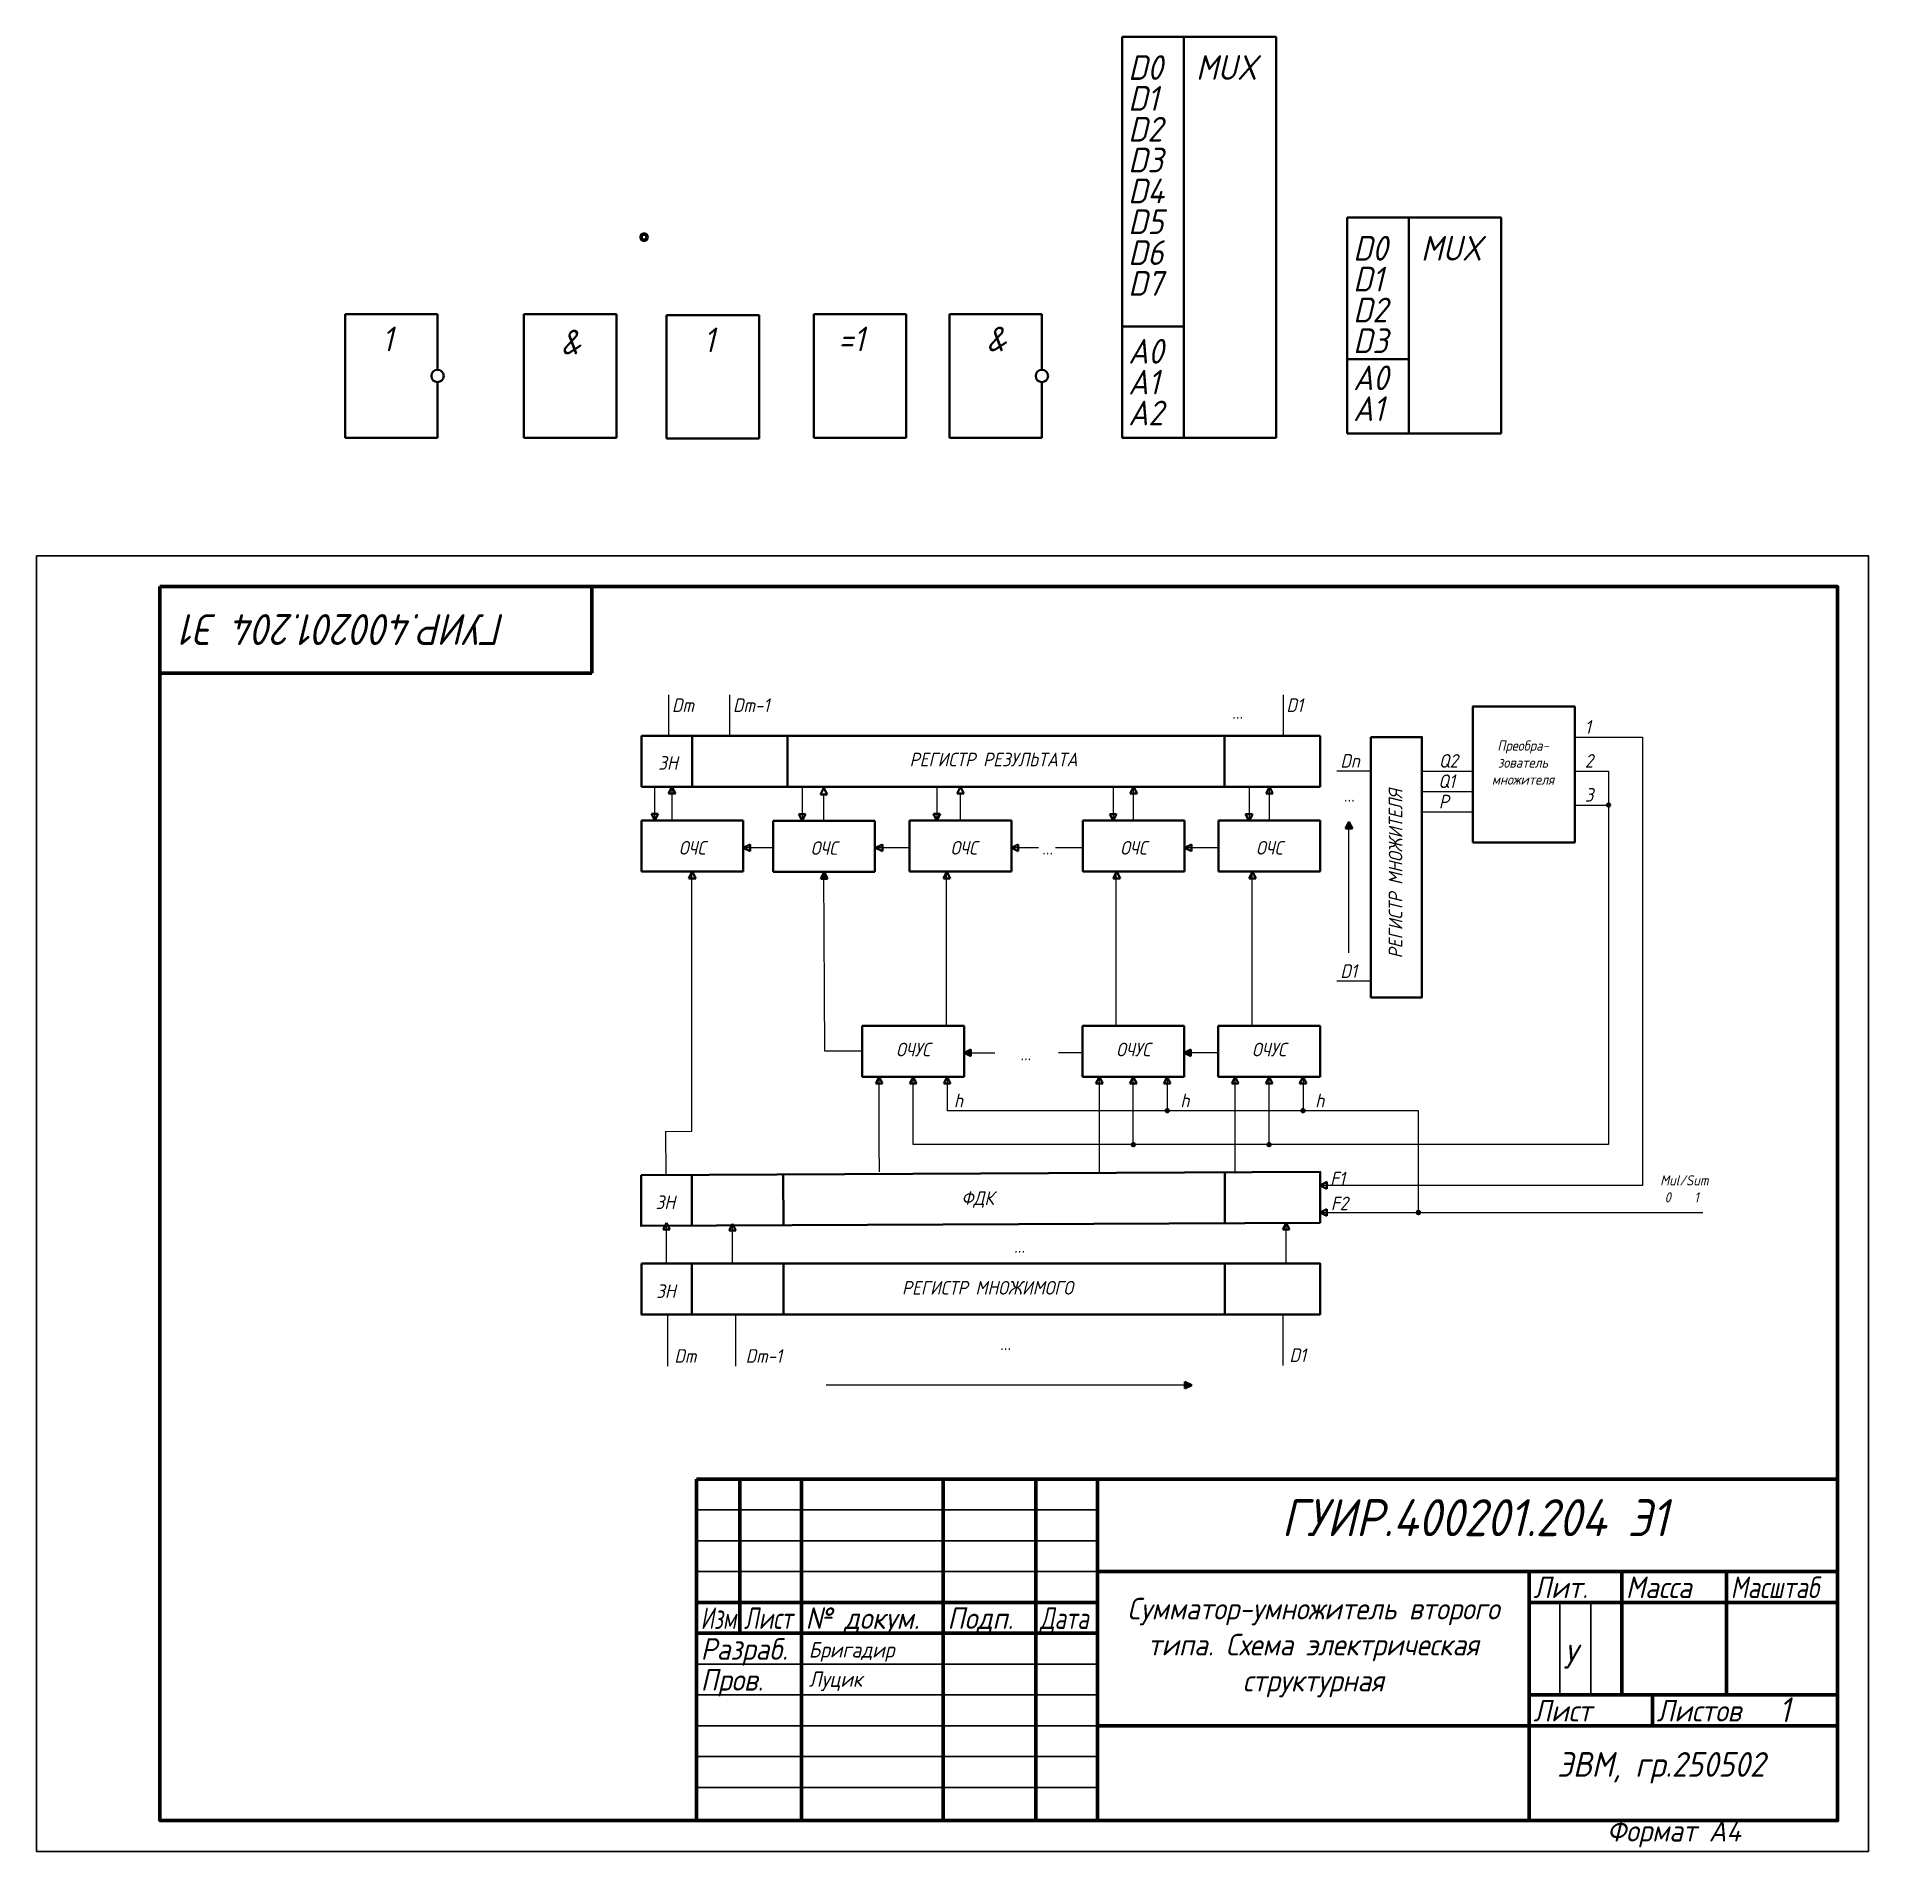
# Model space of a CAD drawing. Header units: millimetres. Extents: x 0 to 297, y 0 to 294.
import ezdxf

# ---------------------------------------------------------------- set-up
doc = ezdxf.new("R2010")
doc.units = ezdxf.units.MM
doc.header["$LTSCALE"] = 0.5
doc.layers.get('0').update_dxf_attribs({"lineweight": 60})
doc.layers.get('Defpoints').update_dxf_attribs({"color": 5})
doc.layers.add('4-текст', color=7, linetype='Continuous', true_color=0x00ad00)
doc.layers.add('провода', color=122, linetype='Continuous', lineweight=15)
doc.layers.add('фигуры', color=7, linetype='Continuous', lineweight=40)
doc.styles.get("Standard").update_dxf_attribs({"font": 'isocpeui.ttf', "width": 0.9})

msp = doc.modelspace()

# ---------------------------------------------------------------- hatches: boundary and pattern name
at = {"layer": 'провода', "true_color": 0x000000}
h = msp.add_hatch(color=18, dxfattribs=at)
h.dxf.hatch_style = 1
h.paths.add_polyline_path([(212.23, 165.8), (212.78, 165.8), (212.78, 166.9), (212.78, 166.9)])
h.paths.add_polyline_path([(212.78, 165.8), (213.33, 165.8), (212.78, 166.9)])
at = {"layer": 'фигуры', "true_color": 0x000000}
h = msp.add_hatch(color=18, dxfattribs=at)
h.dxf.hatch_style = 1
h.paths.add_polyline_path([(100.8, 168.17), (100.25, 168.17), (100.25, 167.07)])
h.paths.add_polyline_path([(100.25, 168.17), (99.7, 168.17), (100.25, 167.07)])
h.paths.add_polyline_path([(103.01, 172.57), (103.01, 171.47), (103.56, 171.47)])
h.paths.add_polyline_path([(103.01, 172.57), (102.46, 171.47), (103.01, 171.47)])
at = {"layer": 'фигуры'}
h = msp.add_hatch(color=256, dxfattribs=at)
h.dxf.hatch_style = 1
h.paths.add_polyline_path([(254.88, 169.88), (254.88, 169.33, 0.414214), (255.16, 169.6, 0.414214)])
h.paths.add_polyline_path([(254.88, 169.88, 0.414214), (254.61, 169.6), (254.88, 169.6)])
h.paths.add_polyline_path([(254.88, 169.6), (254.61, 169.6, 0.414214), (254.88, 169.33)])
at = {"layer": 'фигуры', "true_color": 0x000000}
h = msp.add_hatch(color=18, dxfattribs=at)
h.dxf.hatch_style = 1
h.paths.add_polyline_path([(127.68, 157.66), (128.23, 157.66), (127.68, 158.76), (127.67, 158.74)])
h.paths.add_polyline_path([(127.13, 157.66), (127.68, 157.66), (127.67, 158.74)])
at = {"layer": 'фигуры'}
h = msp.add_hatch(color=256, dxfattribs=at)
h.dxf.hatch_style = 1
h.paths.add_polyline_path([(151.48, 129.42), (150.38, 129.42), (151.48, 128.87)])
h.paths.add_polyline_path([(151.48, 129.97), (150.38, 129.42), (151.48, 129.42)])
h = msp.add_hatch(color=256, dxfattribs=at)
h.dxf.hatch_style = 1
h.paths.add_polyline_path([(187.17, 129.42), (186.07, 129.42), (187.17, 128.87)])
h.paths.add_polyline_path([(187.17, 129.97), (186.07, 129.42), (187.17, 129.42)])
h = msp.add_hatch(color=256, dxfattribs=at)
h.dxf.hatch_style = 1
h.paths.add_polyline_path([(224.06, 103.82), (224.06, 103.55), (224.33, 103.55, 0.40438)])
h.paths.add_polyline_path([(224.06, 103.82, 0.424713), (223.78, 103.55, 0.000506), (223.78, 103.55), (224.06, 103.55)])
h.paths.add_polyline_path([(224.33, 103.55), (224.06, 103.55), (223.78, 103.55, 0.997978)])

# ---------------------------------------------------------------- linework, layer by layer
for p, q in [((90, 191), (90, 205)), ((20, 191), (90, 191)), ((242, 45.35), (242, 40.35))]:
    msp.add_line(p, q)
at = {"lineweight": 60}
for p, q in [((292, 60.35), (107, 60.35)), ((107, 5.35), (107, 60.35)), ((114, 60.35), (114, 35.35)), ((124, 5.35), (124, 60.35)), ((147, 60.35), (147, 5.35)), ((162, 5.35), (162, 60.35)), ((172, 60.35), (172, 5.35)), ((172, 45.35), (292, 45.35)), ((242, 5.35), (242, 45.35)), ((257, 45.35), (257, 25.35)), ((274, 25.35), (274, 45.35)), ((107, 40.35), (172, 40.35)), ((242, 40.35), (292, 40.35)), ((107, 35.35), (172, 35.35)), ((242, 25.35), (292, 25.35)), ((262, 20.35), (262, 25.35)), ((172, 20.35), (292, 20.35))]:
    msp.add_line(p, q, dxfattribs=at)
at = {"lineweight": -3}
for p, q in [((107, 55.35), (172, 55.35)), ((107, 50.35), (172, 50.35)), ((107, 45.35), (172, 45.35)), ((247, 25.35), (247, 40.35)), ((252, 40.35), (252, 25.35)), ((107, 30.35), (172, 30.35)), ((107, 25.35), (172, 25.35)), ((107, 20.35), (172, 20.35)), ((107, 15.35), (172, 15.35)), ((107, 10.35), (172, 10.35))]:
    msp.add_line(p, q, dxfattribs=at)
at = {"color": 7, "linetype": 'Continuous', "lineweight": 60}
msp.add_lwpolyline([(20, 205), (20, 5), (292, 5), (292, 205)], close=True, dxfattribs=at)
msp.add_circle((98.5, 261.65), 0.5)
at = {"layer": 'Defpoints'}
msp.add_lwpolyline([(0, 210), (0, 0), (297, 0), (297, 210)], close=True, dxfattribs=at)
at = {"layer": 'провода'}
for p, q in [((102.46, 187.44), (102.46, 180.83)), ((112.36, 187.44), (112.36, 180.83)), ((202.09, 187.44), (202.09, 180.83)), ((249.38, 180.61), (260.38, 180.61)), ((260.38, 180.61), (260.38, 107.95)), ((100.25, 167.07), (100.25, 172.57)), ((103.01, 172.57), (103.01, 167.07)), ((124.15, 172.57), (124.15, 167.03)), ((145.97, 172.57), (145.97, 167.07)), ((174.57, 172.57), (174.57, 167.07)), ((177.87, 167.07), (177.87, 172.57)), ((196.58, 172.63), (196.58, 167.07)), ((199.89, 167.07), (199.89, 172.57)), ((216.35, 175.11), (210.84, 175.11)), ((216.35, 175.11), (216.35, 175.11)), ((224.61, 175.11), (232.86, 175.11)), ((249.38, 175.11), (254.88, 175.11)), ((254.88, 175.11), (254.88, 114.56)), ((127.63, 166.91), (127.63, 171.31)), ((149.8, 167.07), (149.8, 171.47)), ((224.51, 171.8), (232.77, 171.8)), ((249.38, 169.6), (254.88, 169.6)), ((212.78, 145.63), (212.78, 166.92)), ((224.61, 168.5), (232.86, 168.5)), ((119.42, 162.67), (114.57, 162.67)), ((141.54, 162.67), (136.03, 162.67)), ((162.46, 162.67), (158.05, 162.67)), ((169.61, 162.67), (165.21, 162.67)), ((191.63, 162.67), (186.13, 162.67)), ((106.22, 116.72), (106.22, 158.46)), ((127.78, 129.69), (127.65, 158.56)), ((147.54, 133.82), (147.54, 158.59)), ((175.06, 133.82), (175.06, 158.59)), ((197.08, 133.82), (197.08, 158.59)), ((216.35, 141.03), (210.84, 141.03)), ((133.87, 129.69), (127.78, 129.69)), ((155.37, 129.4), (151.52, 129.4)), ((169.56, 129.42), (165.71, 129.42)), ((191.58, 129.42), (186.07, 129.42)), ((136.62, 112.35), (136.62, 125.56)), ((142.13, 114.56), (142.13, 125.56)), ((147.63, 125.56), (147.63, 120.06)), ((172.31, 110.15), (172.31, 125.56)), ((177.82, 114.56), (177.82, 125.56)), ((183.32, 125.56), (183.32, 120.06)), ((194.33, 110.15), (194.33, 125.56)), ((199.83, 114.56), (199.83, 125.56)), ((205.34, 125.56), (205.34, 120.06)), ((224.05, 120.06), (147.63, 120.06)), ((224.05, 103.55), (224.05, 120.04)), ((101.99, 116.7), (106.22, 116.72)), ((101.99, 116.7), (102.02, 109.64)), ((254.88, 114.56), (142.13, 114.56)), ((136.62, 112.35), (136.62, 110.15)), ((260.38, 107.95), (208.09, 107.95)), ((102.14, 95.29), (102.14, 101.9)), ((112.82, 95.13), (112.82, 101.74)), ((202.59, 95.29), (202.59, 101.9)), ((208.09, 103.55), (270.16, 103.55)), ((102.3, 86.9), (102.3, 78.64)), ((113.31, 86.9), (113.31, 78.64)), ((202.04, 87.03), (202.04, 78.78)), ((187.26, 75.54), (128.02, 75.54)), ((187.29, 75.55), (186.19, 76.1)), ((186.74, 75.83), (187.29, 75.55))]:
    msp.add_line(p, q, dxfattribs=at)
at = {"layer": 'фигуры'}
for p, q in [((176, 229.15), (176, 294.15)), ((176, 294.15), (186, 294.15)), ((186, 294.15), (201, 294.15)), ((186, 294.15), (186, 229.15)), ((201, 294.15), (201, 229.15)), ((212.47, 229.85), (212.47, 264.85)), ((212.47, 264.85), (222.47, 264.85)), ((222.47, 264.85), (237.47, 264.85)), ((222.47, 264.85), (222.47, 229.85)), ((237.47, 264.85), (237.47, 229.85)), ((176, 247.15), (186, 247.15)), ((212.47, 241.85), (222.47, 241.85)), ((176, 229.15), (186, 229.15)), ((201, 229.15), (186, 229.15)), ((212.47, 229.85), (222.47, 229.85)), ((237.47, 229.85), (222.47, 229.85)), ((208.14, 180.83), (98.05, 180.83)), ((98.05, 180.83), (98.05, 172.57)), ((106.31, 172.57), (106.31, 180.83)), ((121.72, 180.83), (121.72, 172.57)), ((192.62, 172.57), (192.62, 180.83)), ((208.14, 172.57), (208.14, 180.83)), ((98.05, 172.57), (208.14, 172.57)), ((103.01, 172.57), (102.46, 171.47)), ((103.01, 172.57), (103.56, 171.47)), ((127.63, 172.41), (127.08, 171.31)), ((127.63, 172.41), (128.18, 171.31)), ((149.8, 172.57), (149.24, 171.47)), ((149.8, 172.57), (150.35, 171.47)), ((177.87, 172.57), (177.32, 171.47)), ((177.87, 172.57), (178.42, 171.47)), ((199.89, 172.57), (199.34, 171.47)), ((199.89, 172.57), (200.44, 171.47)), ((102.46, 171.47), (103.56, 171.47)), ((127.08, 171.31), (128.18, 171.31)), ((149.24, 171.47), (150.35, 171.47)), ((177.32, 171.47), (178.42, 171.47)), ((199.34, 171.47), (200.44, 171.47)), ((114.57, 167.07), (98.05, 167.07)), ((98.05, 167.07), (98.05, 158.81)), ((100.8, 168.17), (99.7, 168.17)), ((99.7, 168.17), (100.25, 167.07)), ((100.25, 167.07), (100.8, 168.17)), ((114.57, 158.81), (114.57, 167.07)), ((135.93, 167.03), (119.42, 167.03)), ((119.42, 167.03), (119.42, 158.78)), ((124.14, 167.02), (123.59, 168.12)), ((123.59, 168.12), (124.69, 168.12)), ((124.14, 167.02), (124.69, 168.12)), ((135.93, 158.78), (135.93, 167.03)), ((158.05, 167.07), (141.54, 167.07)), ((141.54, 167.07), (141.54, 158.81)), ((145.95, 167.05), (145.4, 168.15)), ((145.4, 168.15), (146.5, 168.15)), ((145.95, 167.05), (146.5, 168.15)), ((158.05, 158.81), (158.05, 167.07)), ((186.13, 167.07), (169.61, 167.07)), ((169.61, 167.07), (169.61, 158.81)), ((174.56, 167.03), (174, 168.13)), ((174, 168.13), (175.11, 168.13)), ((174.56, 167.03), (175.11, 168.13)), ((186.13, 158.81), (186.13, 167.07)), ((208.14, 167.07), (191.63, 167.07)), ((191.63, 167.07), (191.63, 158.81)), ((196.58, 167.01), (196.03, 168.11)), ((196.03, 168.11), (197.13, 168.11)), ((196.58, 167.01), (197.13, 168.11)), ((208.14, 158.81), (208.14, 167.07)), ((212.78, 166.9), (212.23, 165.8)), ((212.78, 166.9), (213.33, 165.8)), ((212.23, 165.8), (213.33, 165.8)), ((114.57, 162.67), (115.67, 163.22)), ((115.67, 162.11), (114.57, 162.67)), ((115.67, 163.22), (115.67, 162.11)), ((136.03, 162.67), (137.13, 163.22)), ((137.13, 162.11), (136.03, 162.67)), ((137.13, 163.22), (137.13, 162.11)), ((158.05, 162.67), (159.15, 163.22)), ((159.15, 162.11), (158.05, 162.67)), ((159.15, 163.22), (159.15, 162.11)), ((186.13, 162.67), (187.23, 163.22)), ((187.23, 162.11), (186.13, 162.67)), ((187.23, 163.22), (187.23, 162.11)), ((98.05, 158.81), (114.57, 158.81)), ((106.31, 158.81), (105.76, 157.71)), ((105.76, 157.71), (106.86, 157.71)), ((106.31, 158.81), (106.86, 157.71)), ((119.42, 158.78), (135.93, 158.78)), ((127.68, 158.76), (127.13, 157.66)), ((127.13, 157.66), (128.23, 157.66)), ((127.68, 158.76), (128.23, 157.66)), ((141.54, 158.81), (158.05, 158.81)), ((147.59, 158.81), (147.04, 157.71)), ((147.04, 157.71), (148.14, 157.71)), ((147.59, 158.81), (148.14, 157.71)), ((169.61, 158.81), (186.13, 158.81)), ((175.12, 158.81), (174.57, 157.71)), ((174.57, 157.71), (175.67, 157.71)), ((175.12, 158.81), (175.67, 157.71)), ((191.63, 158.81), (208.14, 158.81)), ((197.13, 158.81), (196.58, 157.71)), ((196.58, 157.71), (197.69, 157.71)), ((197.13, 158.81), (197.69, 157.71)), ((133.87, 125.56), (133.87, 133.82)), ((133.87, 133.82), (150.38, 133.82)), ((150.38, 133.82), (150.38, 125.56)), ((169.56, 125.56), (169.56, 133.82)), ((169.56, 133.82), (186.07, 133.82)), ((186.07, 133.82), (186.07, 125.56)), ((191.58, 125.56), (191.58, 133.82)), ((191.58, 133.82), (208.09, 133.82)), ((208.09, 133.82), (208.09, 125.56)), ((151.48, 129.97), (150.38, 129.42)), ((150.38, 129.42), (151.48, 128.87)), ((151.48, 128.87), (151.48, 129.97)), ((187.17, 129.97), (186.07, 129.42)), ((186.07, 129.42), (187.17, 128.87)), ((187.17, 128.87), (187.17, 129.97)), ((150.38, 125.56), (133.87, 125.56)), ((136.62, 125.56), (136.07, 124.46)), ((136.62, 125.56), (137.17, 124.46)), ((142.13, 125.56), (141.57, 124.46)), ((142.13, 125.56), (142.68, 124.46)), ((147.63, 125.56), (147.08, 124.46)), ((147.63, 125.56), (148.18, 124.46)), ((186.07, 125.56), (169.56, 125.56)), ((172.31, 125.56), (171.76, 124.46)), ((172.31, 125.56), (172.86, 124.46)), ((177.82, 125.56), (177.27, 124.46)), ((177.82, 125.56), (178.37, 124.46)), ((183.32, 125.56), (182.77, 124.46)), ((183.32, 125.56), (183.87, 124.46)), ((208.09, 125.56), (191.58, 125.56)), ((194.33, 125.56), (193.78, 124.46)), ((194.33, 125.56), (194.88, 124.46)), ((199.83, 125.56), (199.28, 124.46)), ((199.83, 125.56), (200.39, 124.46)), ((205.34, 125.56), (204.79, 124.46)), ((205.34, 125.56), (205.89, 124.46)), ((136.07, 124.46), (137.17, 124.46)), ((141.57, 124.46), (142.68, 124.46)), ((147.08, 124.46), (148.18, 124.46)), ((171.76, 124.46), (172.86, 124.46)), ((177.27, 124.46), (178.37, 124.46)), ((182.77, 124.46), (183.87, 124.46)), ((193.78, 124.46), (194.88, 124.46)), ((199.28, 124.46), (200.39, 124.46)), ((204.79, 124.46), (205.89, 124.46)), ((192.63, 101.9), (192.63, 110.15)), ((106.26, 101.41), (106.22, 109.66)), ((121.1, 101.48), (121.06, 109.73)), ((208.09, 107.95), (209.19, 108.5)), ((209.19, 107.4), (208.09, 107.95)), ((209.19, 108.5), (209.19, 107.4)), ((208.09, 103.55), (209.19, 104.1)), ((209.19, 104.1), (209.19, 103)), ((102.14, 101.9), (101.58, 100.79)), ((102.14, 101.9), (102.69, 100.79)), ((112.82, 101.74), (112.27, 100.64)), ((112.82, 101.74), (113.37, 100.64)), ((202.59, 101.9), (202.04, 100.79)), ((202.59, 101.9), (203.14, 100.79)), ((209.19, 103), (208.09, 103.55)), ((101.58, 100.79), (102.69, 100.79)), ((112.27, 100.64), (113.37, 100.64)), ((202.04, 100.79), (203.14, 100.79)), ((106.24, 87.03), (106.24, 95.29)), ((121.09, 87.03), (121.09, 95.29)), ((192.68, 95.29), (192.68, 87.03)), ((186.19, 75), (186.19, 76.1)), ((186.19, 76.1), (187.29, 75.55)), ((186.19, 76.1), (186.74, 75.28)), ((186.19, 75), (186.74, 75.83)), ((187.29, 75.55), (186.19, 75))]:
    msp.add_line(p, q, dxfattribs=at)
at = {"layer": 'фигуры', "lineweight": 40}
for p, q in [((50, 249.15), (65, 249.15)), ((50, 229.15), (50, 249.15)), ((65, 249.15), (65, 240.15)), ((79, 229.15), (79, 249.15)), ((94, 249.15), (79, 249.15)), ((94, 249.15), (94, 229.15)), ((117.15, 249), (102.15, 249)), ((102.15, 229), (102.15, 249)), ((117.15, 249), (117.15, 229)), ((126, 229.15), (126, 249.15)), ((141, 249.15), (126, 249.15)), ((141, 249.15), (141, 229.15)), ((148, 249.15), (163, 249.15)), ((148, 229.15), (148, 249.15)), ((163, 249.15), (163, 240.15)), ((65, 238.15), (65, 229.15)), ((163, 238.15), (163, 229.15)), ((65, 229.15), (50, 229.15)), ((94, 229.15), (79, 229.15)), ((117.15, 229), (102.15, 229)), ((141, 229.15), (126, 229.15)), ((163, 229.15), (148, 229.15))]:
    msp.add_line(p, q, dxfattribs=at)
at = {"layer": 'фигуры'}
for points in [[(232.86, 163.55), (249.38, 163.55), (249.38, 185.56), (232.86, 185.56)], [(216.35, 180.61), (224.61, 180.61), (224.61, 138.41), (216.35, 138.41)], [(98, 109.62), (208.09, 110.15), (208.09, 101.9), (98, 101.37)], [(98.05, 95.29), (208.09, 95.29), (208.09, 87.03), (98.05, 87.03)], [(186.19, 75.83), (186.74, 75.83), (186.74, 75.57), (186.19, 75.57)], [(186.19, 75.54), (186.74, 75.54), (186.74, 75.28), (186.19, 75.28)]]:
    msp.add_lwpolyline(points, close=True, dxfattribs=at)
at = {"layer": 'фигуры', "lineweight": 40}
for centre in [(65, 239.15), (163, 239.15)]:
    msp.add_circle(centre, 1, dxfattribs=at)
at = {"layer": 'фигуры'}
for centre in [(254.88, 169.6), (183.32, 120.06), (205.34, 120.06), (177.82, 114.56), (199.83, 114.56), (224.05, 103.55)]:
    msp.add_circle(centre, 0.275, dxfattribs=at)

# ---------------------------------------------------------------- texts
at = {"width": 0.9}
msp.add_text('h', height=2.2, dxfattribs=at).set_placement((148.73, 120.61))
at = {"lineweight": -3, "width": 0.9}
msp.add_text('Формат А4', height=3.5, dxfattribs=at).set_placement((254.6, 1.59))
at = {"layer": '4-текст', "lineweight": -3}
for s, width, p in [('Масса', 0.9, (257.67, 41.05)), ('Масштаб', 0.8, (274.67, 41.05)), ('Лит.', 0.9, (242.67, 41.05)), ('Изм.', 0.7, (107.67, 36.05)), ('Лист', 0.75, (114.67, 36.05)), ('№ докум.', 0.9, (124.67, 36.05)), ('Подп.', 0.9, (147.67, 36.05)), ('Дата', 0.75, (162.67, 36.05)), ('Разраб.', 0.9, (107.67, 31.05)), ('Пров.', 0.9, (107.67, 26.05)), ('Лист', 0.9, (242.67, 21.05)), ('Листов', 0.9, (262.67, 21.05))]:
    msp.add_text(s, height=3.5, dxfattribs=dict(at, width=width)).set_placement(p)
at = {"layer": 'провода', "width": 0.9}
for s, p in [('у', (247.8, 30.71)), ('1', (282.52, 20.96))]:
    msp.add_text(s, height=4, dxfattribs=at).set_placement(p)
at = {"layer": 'провода', "insert": (23.82, 198.05), "char_height": 5, "attachment_point": 6, "rotation": 180}
msp.add_mtext_dynamic_manual_height_columns('ГУИР.400201.204 Э1', width=70, gutter_width=20, heights=[0], dxfattribs=at)
at = {"layer": 'провода'}
for s, width, heights, insert, char_height, attachment_point in [('ГУИР.400201.204 Э1', 83.7785, [0], (264.53, 54.09), 6, 6), ('\\pxqc;Сумматор-умножитель второго типа. Схема электрическая структурная', 70, [24.95], (172.01, 41.09), 3.5, 1), ('Бригадир', 23, [0], (125.2, 33.92), 2.5, 1), ('Луцик', 23, [0], (125.2, 29.17), 2.5, 1), ('ЭВМ, гр.250502', 50, [0], (246.53, 16.09), 4, 1)]:
    msp.add_mtext_dynamic_manual_height_columns(s, width=width, gutter_width=20, heights=heights, dxfattribs=dict(at, insert=insert, char_height=char_height, attachment_point=attachment_point))
at = {"layer": 'фигуры', "width": 0.9}
for s, height, p in [('D0', 4, (177, 287.15)), ('MUX', 4, (188, 287.15)), ('D1', 4, (177, 282.15)), ('D2', 4, (177, 277.15)), ('D3', 4, (177, 272.15)), ('D4', 4, (177, 267.15)), ('D5', 4, (177, 262.15)), ('D0', 4, (213.47, 257.85)), ('MUX', 4, (224.47, 257.85)), ('D6', 4, (177, 257.15)), ('D7', 4, (177, 252.15)), ('D1', 4, (213.47, 252.85)), ('D2', 4, (213.47, 247.85)), ('1', 4, (56, 243.15)), ('&', 4, (85, 242.65)), ('1', 4, (108.15, 243)), ('=1', 4, (130, 243.15)), ('&', 4, (154, 243.15)), ('D3', 4, (213.47, 242.85)), ('A0', 4, (177, 241.15)), ('A0', 4, (213.47, 236.85)), ('A1', 4, (177, 236.15)), ('A2', 4, (177, 231.15)), ('A1', 4, (213.47, 231.85)), ('1', 2.2, (251.03, 181.16)), ('2', 2.2, (251.03, 175.66)), ('3', 2.2, (251.03, 170.15)), ('h', 2.2, (185.44, 120.61)), ('h', 2.2, (207.31, 120.61)), ('F1', 2.202, (209.74, 107.95)), ('F2', 2.202, (209.86, 103.93))]:
    msp.add_text(s, height=height, dxfattribs=at).set_placement(p)
at = {"layer": 'фигуры', "attachment_point": 1}
for s, width, heights, insert, char_height in [('Dm', 4.4037, [0], (103.01, 186.89), 2.202), ('Dm-1', 4.4037, [0], (112.91, 186.89), 2.202), ('D1', 4.4037, [0], (202.64, 186.89), 2.202), ('...', 5.5046, [0], (193.83, 185.78), 2.202), ('\\pxqc;Преобра-\\Pзователь\\Pмножителя', 16.2981, [22.14], (232.86, 180.06), 1.6514), ('\\PЗН', 8.2569, [0], (100.8, 181.2), 2.202), ('РЕГИСТР РЕЗУЛЬТАТА', 98.1106, [3.02], (141.54, 178.08), 2.2018), ('Dn', 4.4037, [0], (211.39, 177.86), 2.202), ('Q2', 4.4037, [0], (227.36, 177.86), 2.202), ('Q1', 4.4037, [0], (227.26, 174.56), 2.202), ('...', 5.5046, [0], (211.94, 172.35), 2.202), ('P', 4.4037, [0], (227.36, 171.26), 2.2), ('\\pxqc;ОЧС', 16.5137, [0], (98.05, 163.77), 2.202), ('\\pxqc;ОЧС', 16.5137, [0], (119.42, 163.73), 2.202), ('\\pxqc;ОЧС', 16.5137, [0], (142.09, 163.77), 2.202), ('\\pxqc;ОЧС', 16.5137, [0], (169.61, 163.77), 2.202), ('\\pxqc;ОЧС', 16.5137, [0], (191.63, 163.77), 2.202), ('...', 5.5046, [0], (163.01, 163.77), 2.202), ('D1', 4.4037, [0], (211.39, 143.78), 2.202), ('\\pxqc;ОЧУС', 16.5137, [0], (133.87, 131.07), 2.202), ('\\pxqc;ОЧУС', 16.5137, [0], (169.56, 131.07), 2.202), ('\\pxqc;ОЧУС', 16.5137, [0], (191.58, 131.07), 2.202), ('...', 5.5046, [0], (159.48, 130.42), 2.202), ('ФДК', 68.8072, [0], (149.94, 106.98), 2.202), ('\\pxqc;Mul/Sum\\P\\pq*;      0    1 ', 17.7642, [5.48], (258.28, 109.59), 1.6514), ('\\PЗН', 8.2569, [0], (100.38, 109.98), 2.202), ('...', 5.5046, [0], (158.47, 99.23), 2.202), ('РЕГИСТР МНОЖИМОГО', 68.8072, [0], (140.3, 92.45), 2.2018), ('\\PЗН', 8.2569, [0], (100.47, 95.57), 2.202), ('Dm', 4.4037, [0], (103.4, 81.4), 2.202), ('Dm-1', 4.4037, [0], (114.96, 81.4), 2.202), ('...', 5.5046, [0], (156.21, 83.46), 2.202), ('D1', 4.4037, [0], (203.14, 81.53), 2.202)]:
    msp.add_mtext_dynamic_manual_height_columns(s, width=width, gutter_width=11.01, heights=heights, dxfattribs=dict(at, insert=insert, char_height=char_height))
at = {"layer": 'фигуры', "insert": (219.24, 144.75), "char_height": 2.2018, "attachment_point": 1, "rotation": 90}
msp.add_mtext_dynamic_manual_height_columns('РЕГИСТР МНОЖИТЕЛЯ', width=33.4815, gutter_width=11.01, heights=[6.3], dxfattribs=at)

doc.saveas('drawing.dxf')
